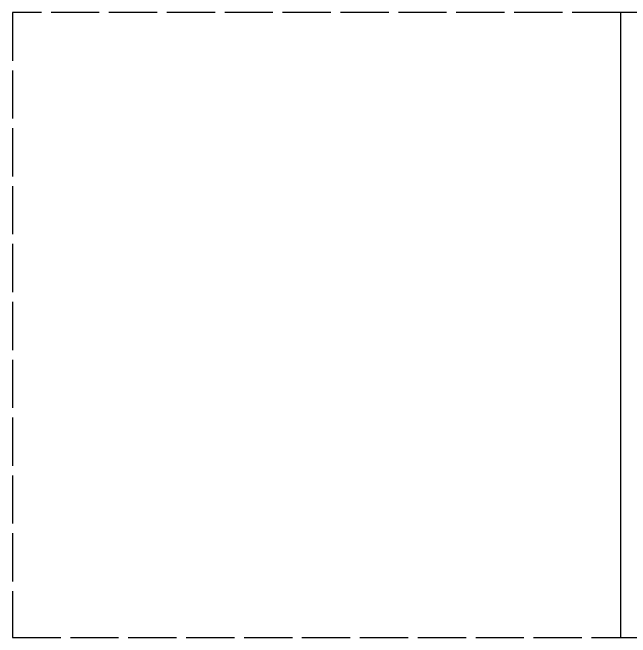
# Model space of a CAD drawing. Header units: millimetres. Extents: x -9564 to 100156, y -26854 to 24346.
# Drawn here: x 11715 to 12528, y 8859 to 9682 of the extents above; entities that cross this region are included whole.
import ezdxf

# ---------------------------------------------------------------- set-up
doc = ezdxf.new("R2010")
doc.units = ezdxf.units.MM
doc.header["$LTSCALE"] = 100
doc.linetypes.add('DASHED2', pattern=[0.762, 0.635, -0.127])

msp = doc.modelspace()

# ---------------------------------------------------------------- linework, layer by layer
at = {"color": 3, "linetype": 'DASHED2'}
for p, q in [((12514.812, 9681.631), (11714.812, 9681.631)), ((11714.812, 9681.631), (11714.812, 8858.631)), ((11714.812, 8858.631), (12514.812, 8858.631))]:
    msp.add_line(p, q, dxfattribs=at)
for p, q in [((13330.812, 9681.631), (12514.812, 9681.631)), ((12514.812, 9681.631), (12514.812, 8858.631)), ((12514.812, 8858.631), (13330.812, 8858.631))]:
    msp.add_line(p, q)

doc.saveas('drawing.dxf')
